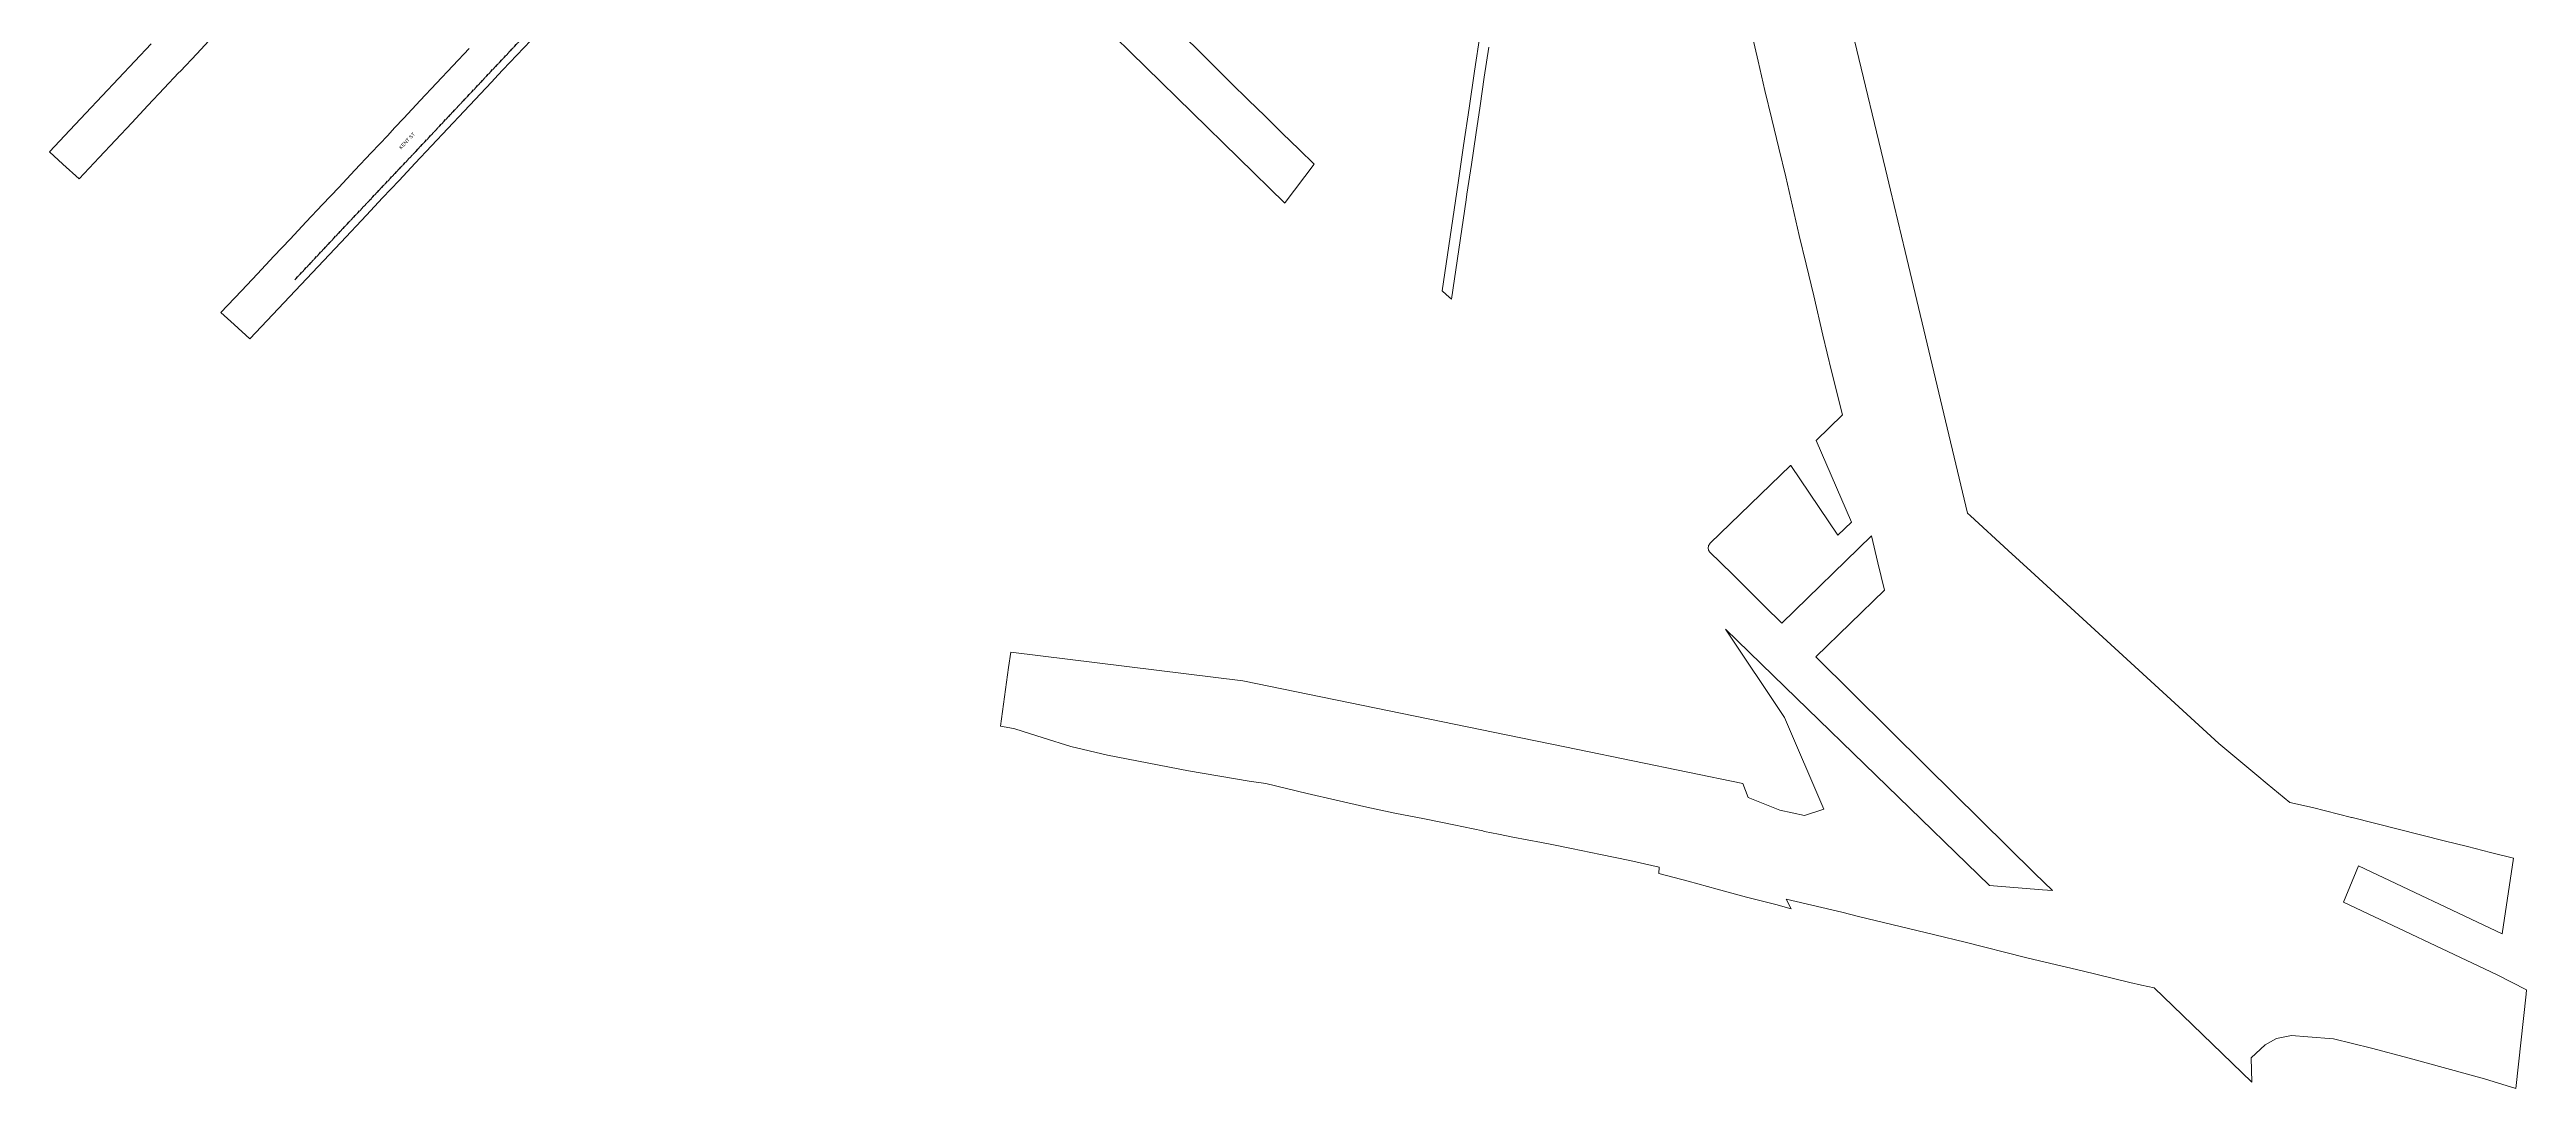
# Model space of a CAD drawing. Header units: metres. Extents: x 305195 to 309187, y 6261447 to 6263623.
# Drawn here: x 305195 to 306465, y 6261447 to 6261980 of the extents above; entities that cross this region are included whole.
import ezdxf

# ---------------------------------------------------------------- set-up
doc = ezdxf.new("R2010")
doc.units = ezdxf.units.M
doc.linetypes.add('Cable Exist OH', pattern=[1, 1, 0])
doc.layers.add('Cadastre Land Parcels_SP_EXT', color=9, linetype='Continuous', lineweight=5)
doc.layers.add('Cadastre Roads_SP_EXT', color=9, linetype='Continuous', lineweight=5)
doc.layers.add('Mains_HV_EXT', color=7, linetype='Continuous')
doc.styles.get("Standard").update_dxf_attribs({"font": 'arial.ttf'})

msp = doc.modelspace()

# ---------------------------------------------------------------- linework, layer by layer
at = {"layer": 'Cadastre Land Parcels_SP_EXT', "linetype": 'Continuous'}
msp.add_lwpolyline([(306067.8, 6261988.9), (306071.3, 6261974.3), (306074.8, 6261959.2), (306078.3, 6261944.5), (306081.9, 6261929.7), (306085.4, 6261914.9), (306088.9, 6261899.8), (306092.4, 6261884.9), (306095.9, 6261870.1), (306099.8, 6261853.8), (306104.5, 6261833.7), (306108.9, 6261815.2), (306114.6, 6261792.8), (306101.1, 6261779.6), (306119.2, 6261737.8), (306112.2, 6261731), (306088, 6261766.9), (306087.8, 6261766.8), (306046.7, 6261726.9), (306046.4, 6261726.5), (306046.1, 6261726.1), (306045.9, 6261725.7), (306045.8, 6261725.2), (306045.7, 6261724.7), (306045.7, 6261724.3), (306045.8, 6261723.8), (306045.9, 6261723.3), (306046.1, 6261722.9), (306046.4, 6261722.5), (306058.1, 6261711), (306064.6, 6261704.5), (306074.6, 6261694.6), (306083.4, 6261685.9), (306129.4, 6261730.7), (306132.7, 6261716.9), (306136, 6261702.9), (306100.8, 6261668.7), (306157.5, 6261612.6), (306213.2, 6261557.5), (306222.2, 6261548.7), (306217.1, 6261549.1), (306189.9, 6261551.3), (306084.9, 6261653.3), (306054.6, 6261682.9), (306084.8, 6261637.6), (306104.9, 6261590.5), (306095.1, 6261587.3), (306082.4, 6261589.9), (306066.1, 6261596.5), (306063.5, 6261603.6), (305978.8, 6261621.1), (305942.9, 6261628.5), (305807.1, 6261656.4), (305688.1, 6261671.1), (305687, 6261663.1), (305682.8, 6261633), (305689.6, 6261631.8), (305690.2, 6261631.7), (305704.8, 6261627.1), (305719, 6261622.7), (305737.8, 6261618.2), (305779.3, 6261610.2), (305810.3, 6261604.9), (305818.9, 6261603.6), (305840, 6261598.6), (305855, 6261595.1), (305870.6, 6261591.5), (305885, 6261588.5), (305900.2, 6261585.5), (305915.2, 6261582.4), (305930.2, 6261579.3), (305930.4, 6261579.2), (305931, 6261579.1), (305938.1, 6261577.7), (305945.5, 6261576.2), (305960.2, 6261573.4), (305964.6, 6261572.6), (305975.6, 6261570.4), (305990.4, 6261567.3), (306005.5, 6261564.1), (306020.5, 6261560.8), (306020.3, 6261557.5), (306035.4, 6261553.5), (306050.3, 6261549.5), (306065.4, 6261545.4), (306080.3, 6261541.5), (306088.3, 6261539.3), (306085.7, 6261544.3), (306103.9, 6261540.1), (306114.2, 6261537.7), (306122.7, 6261535.5), (306161.9, 6261526.1), (306177.5, 6261522.2), (306208.4, 6261514.4), (306215.5, 6261512.7), (306237.4, 6261507.5), (306261.9, 6261501.6), (306267.9, 6261500.2), (306274.3, 6261498.8), (306283.9, 6261489.6), (306324.4, 6261450.5), (306324.1, 6261463), (306331.3, 6261469.6), (306337.1, 6261472.9), (306344.8, 6261474.3), (306353.1, 6261473.7), (306366.3, 6261472.6), (306385.7, 6261467.8), (306405, 6261462.7), (306424.3, 6261457.5), (306443.6, 6261452.1), (306459.8, 6261447.2), (306465, 6261495.6), (306465.2, 6261497.8), (306450.2, 6261505.5), (306371.3, 6261542.8), (306379.1, 6261561.4), (306452.7, 6261526.6), (306458.6, 6261565.4), (306446.8, 6261568.3), (306434.9, 6261571.3), (306423, 6261574.3), (306375.8, 6261586.2), (306375.5, 6261586.3), (306355.5, 6261591.3), (306343.8, 6261594), (306332.3, 6261603.5), (306327, 6261607.9), (306307.4, 6261624.2), (306211.1, 6261712.6), (306199.5, 6261723.2), (306180.1, 6261741), (306178.6, 6261742.3), (306146.6, 6261876.6), (306139.1, 6261908), (306136.5, 6261918.8), (306120.7, 6261984.9)], dxfattribs=at)
at = {"layer": 'Cadastre Roads_SP_EXT', "linetype": 'Continuous'}
for points in [[(305733.6, 6261994.4), (305828.6, 6261901.4), (305828.8, 6261901.7), (305843.6, 6261921.4), (305835.9, 6261928.9), (305827.3, 6261937.4), (305818.6, 6261946), (305809.9, 6261954.5), (305801.2, 6261963), (305792.7, 6261971.4), (305783.8, 6261980.2), (305766.5, 6261997.2)], [(305247.4, 6261983.1), (305239.1, 6261974.2), (305230.7, 6261965.3), (305222.3, 6261956.4), (305214, 6261947.6), (305205.7, 6261938.8), (305195.3, 6261927.7), (305202.1, 6261921.5), (305210.5, 6261913.9), (305220.8, 6261924.8), (305229.1, 6261933.7), (305237.5, 6261942.7), (305245.8, 6261951.5), (305254.1, 6261960.4), (305261.5, 6261968.2), (305262.4, 6261969.2), (305270.8, 6261978.1), (305279, 6261986.9)], [(305344.7, 6261881.3), (305357.8, 6261895.3), (305366.1, 6261904.2), (305374.5, 6261913.1), (305382.8, 6261921.9), (305391.2, 6261930.8), (305399.5, 6261939.7), (305407.9, 6261948.6), (305421.9, 6261963.5), (305425.3, 6261967.2), (305427.8, 6261969.8), (305442, 6261984.9)], [(305928.7, 6261988.2), (305925.9, 6261969.2), (305923.1, 6261950.1), (305920.3, 6261931), (305917.5, 6261911.9), (305909.3, 6261856.5), (305911.4, 6261854.5), (305914, 6261852.2), (305921.6, 6261903.1), (305922, 6261906.1), (305924.3, 6261921.2), (305926.5, 6261936.4), (305928.7, 6261951.4), (305930.9, 6261966.1), (305933.2, 6261981.5)], [(305410.4, 6261980.7), (305402.1, 6261971.8), (305393.7, 6261962.9), (305385.4, 6261954), (305376.9, 6261945), (305372.2, 6261940), (305368.7, 6261936.2), (305360.2, 6261927.2), (305351.8, 6261918.3), (305343.6, 6261909.5), (305335.2, 6261900.7), (305326.9, 6261891.8), (305318.7, 6261883), (305310.3, 6261874.2), (305302, 6261865.2), (305293.7, 6261856.4), (305283.2, 6261845.3), (305289.9, 6261839.2), (305298, 6261831.8), (305344.7, 6261881.3)]]:
    msp.add_lwpolyline(points, dxfattribs=at)
at = {"layer": 'Mains_HV_EXT', "linetype": 'Cable Exist OH'}
for p, q in [((305383.4, 6261928.3), (305447.3, 6261996.3)), ((305349.8, 6261892.7), (305383.4, 6261928.3)), ((305321, 6261862), (305349.8, 6261892.7))]:
    msp.add_line(p, q, dxfattribs=at)

# ---------------------------------------------------------------- texts
at = {"layer": 'Cadastre Roads_SP_EXT'}
msp.add_text('KENT ST', height=1.8, rotation=46.7648, dxfattribs=at).set_placement((305375.6, 6261928.9))

doc.saveas('drawing.dxf')
